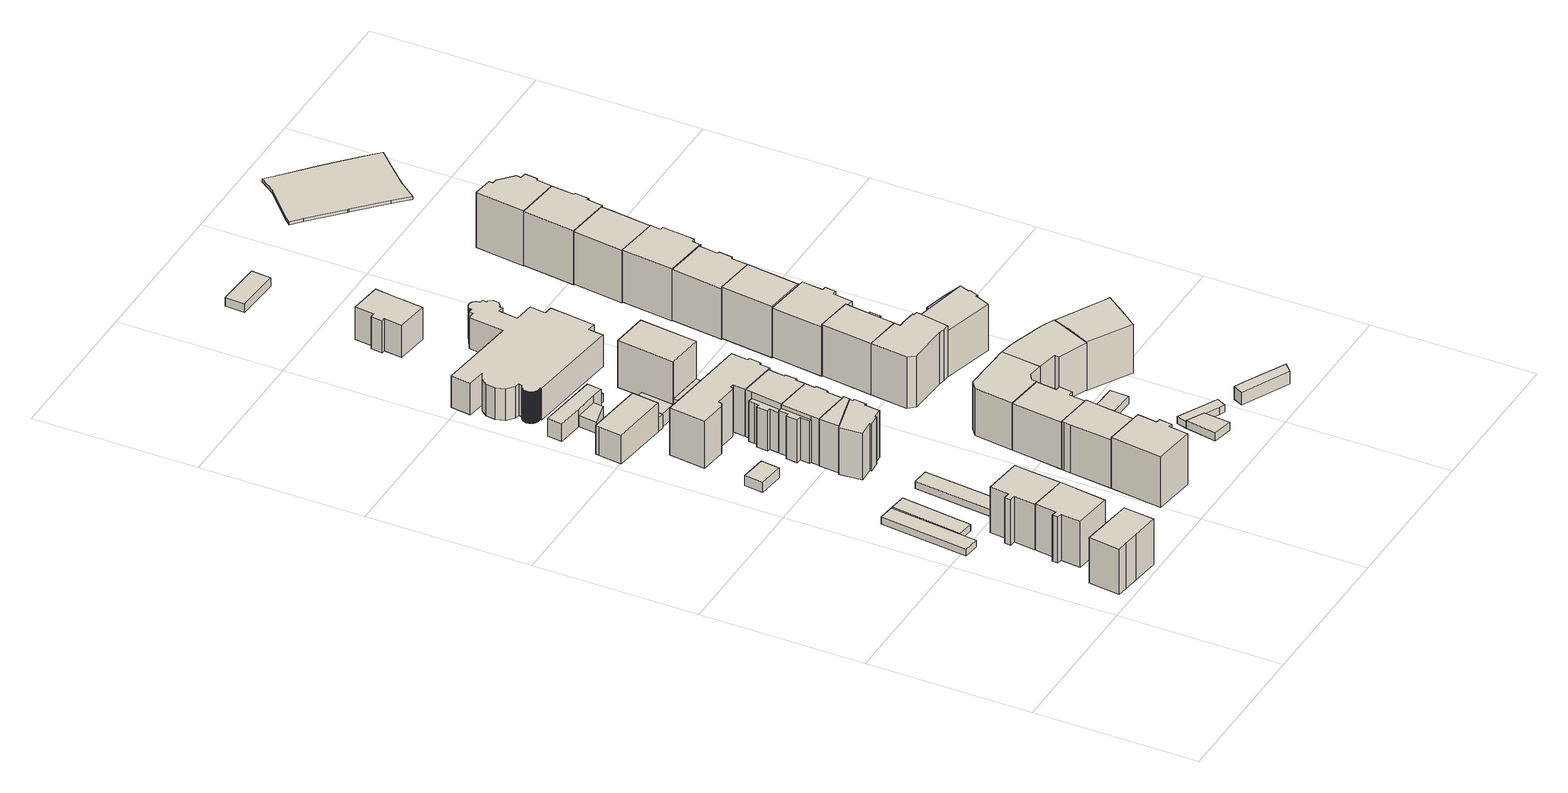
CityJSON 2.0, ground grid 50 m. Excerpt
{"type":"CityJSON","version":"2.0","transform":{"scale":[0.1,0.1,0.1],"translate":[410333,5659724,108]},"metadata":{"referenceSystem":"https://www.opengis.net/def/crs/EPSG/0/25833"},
"CityObjects":{
"building1":{"type":"Building","attributes":{"Dachtyp_tdc":"tdcHipAndGableRoof","Gemeindeschluessel":14612000,"Dachneigung":27.59,"QualitaetDacherkennung":52,"Geometrietyp2DReferenz":"3000","measuredHeight":17.14,"function":"31001_9998","roofType":"5000"},"geometry":[{"type":"Solid","lod":"1","boundaries":[[[[0,1,2,3,4,5]],[[6,7,8,9,10,11]],[[5,7,6,0]],[[4,8,7,5]],[[3,9,8,4]],[[2,10,9,3]],[[1,11,10,2]],[[0,6,11,1]]]]}]},
"building2":{"type":"Building","attributes":{"Dachtyp_tdc":"tdcPolyFlatRoof","Gemeindeschluessel":14612000,"Dachneigung":3.38,"QualitaetDacherkennung":72,"Geometrietyp2DReferenz":"3000","measuredHeight":2.38,"function":"31001_2463","roofType":"2100"},"geometry":[{"type":"Solid","lod":"1","boundaries":[[[[12,13,14,15]],[[16,17,18,19]],[[15,17,16,12]],[[14,18,17,15]],[[13,19,18,14]],[[12,16,19,13]]]]}]},
"building3":{"type":"Building","attributes":{"Dachtyp_tdc":"tdcHipAndGableRoof","Gemeindeschluessel":14612000,"Dachneigung":37.45,"QualitaetDacherkennung":52,"Geometrietyp2DReferenz":"3000","measuredHeight":18.07,"function":"31001_9998","roofType":"5000"},"geometry":[{"type":"Solid","lod":"1","boundaries":[[[[20,21,22,23,24,25,26,27,28]],[[29,30,31,32,33,34,35,36,37]],[[28,30,29,20]],[[27,31,30,28]],[[26,32,31,27]],[[25,33,32,26]],[[24,34,33,25]],[[23,35,34,24]],[[22,36,35,23]],[[21,37,36,22]],[[20,29,37,21]]]]}]},
"building4":{"type":"Building","attributes":{"Dachtyp_tdc":"tdcPolyFlatRoof","Gemeindeschluessel":14612000,"Dachneigung":2.78,"QualitaetDacherkennung":74,"Geometrietyp2DReferenz":"3000","measuredHeight":2.33,"function":"31001_2463","roofType":"2100"},"geometry":[{"type":"Solid","lod":"1","boundaries":[[[[38,39,40,41]],[[42,43,44,45]],[[41,43,42,38]],[[40,44,43,41]],[[39,45,44,40]],[[38,42,45,39]]]]}]},
"building5":{"type":"Building","attributes":{"Dachtyp_tdc":"tdcHipAndGableRoof","Gemeindeschluessel":14612000,"Dachneigung":37.74,"QualitaetDacherkennung":57,"Geometrietyp2DReferenz":"3000","measuredHeight":18.07,"function":"31001_9998","roofType":"5000"},"geometry":[{"type":"Solid","lod":"1","boundaries":[[[[46,47,48,49,50,51,52,53,54]],[[31,55,56,57,58,59,60,33,32]],[[54,55,31,46]],[[53,56,55,54]],[[52,57,56,53]],[[51,58,57,52]],[[50,59,58,51]],[[49,60,59,50]],[[48,33,60,49]],[[47,32,33,48]],[[46,31,32,47]]]]}]},
"building6":{"type":"Building","attributes":{"Dachtyp_tdc":"tdcPolyFlatRoof","Gemeindeschluessel":14612000,"Dachneigung":0,"QualitaetDacherkennung":90,"Geometrietyp2DReferenz":"3000","measuredHeight":3.28,"function":"31001_9998","roofType":"1000"},"geometry":[{"type":"Solid","lod":"1","boundaries":[[[[61,62,63,64]],[[65,66,67,68]],[[64,66,65,61]],[[63,67,66,64]],[[62,68,67,63]],[[61,65,68,62]]]]}]},
"building7":{"type":"Building","attributes":{"Dachtyp_tdc":"tdcPolyFlatRoof","Gemeindeschluessel":14612000,"Dachneigung":3.02,"QualitaetDacherkennung":96,"Geometrietyp2DReferenz":"3000","measuredHeight":2.48,"function":"31001_2463","roofType":"2100"},"geometry":[{"type":"Solid","lod":"1","boundaries":[[[[69,70,71,72]],[[73,74,75,76]],[[72,74,73,69]],[[71,75,74,72]],[[70,76,75,71]],[[69,73,76,70]]]]}]},
"building8":{"type":"Building","attributes":{"Dachtyp_tdc":"tdcPolyFlatRoof","Gemeindeschluessel":14612000,"Dachneigung":18.87,"QualitaetDacherkennung":84,"Geometrietyp2DReferenz":"3000","measuredHeight":10.74,"function":"31001_2000","roofType":"2100"},"geometry":[{"type":"Solid","lod":"1","boundaries":[[[[77,78,79,80,81,82]],[[83,84,85,86,87,88]],[[82,84,83,77]],[[81,85,84,82]],[[80,86,85,81]],[[79,87,86,80]],[[78,88,87,79]],[[77,83,88,78]]]]}]},
"building9":{"type":"Building","attributes":{"Gemeindeschluessel":14612000,"Geometrietyp2DReferenz":"3000","function":"31001_9998","roofType":"9999"},"children":["building9-1","building9-2"]},
"building9-1":{"type":"BuildingPart","attributes":{"Dachtyp_tdc":"tdcHipAndGableRoof","Dachneigung":43.11,"QualitaetDacherkennung":47,"Geometrietyp2DReferenz":"3000","measuredHeight":18.36,"roofType":"5000"},"parents":["building9"],"geometry":[{"type":"Solid","lod":"1","boundaries":[[[[89,90,91,92,93,94,95,96,97,98,99,100,101,102,103]],[[104,105,106,107,108,109,110,111,112,113,114,115,116,117,118]],[[103,105,104,89]],[[102,106,105,103]],[[101,107,106,102]],[[100,108,107,101]],[[99,109,108,100]],[[98,110,109,99]],[[97,111,110,98]],[[96,112,111,97]],[[95,113,112,96]],[[94,114,113,95]],[[93,115,114,94]],[[92,116,115,93]],[[91,117,116,92]],[[90,118,117,91]],[[89,104,118,90]]]]}]},
"building9-2":{"type":"BuildingPart","attributes":{"Dachtyp_tdc":"tdcGableRoof","Dachneigung":37.88,"QualitaetDacherkennung":70,"Geometrietyp2DReferenz":"3000","measuredHeight":18.06,"roofType":"3100"},"parents":["building9"],"geometry":[{"type":"Solid","lod":"1","boundaries":[[[[119,120,121,122,123,124,125]],[[105,126,118,127,128,129,130]],[[125,126,105,119]],[[124,118,126,125]],[[123,127,118,124]],[[122,128,127,123]],[[121,129,128,122]],[[120,130,129,121]],[[119,105,130,120]]]]}]},
"building10":{"type":"Building","attributes":{"Dachtyp_tdc":"tdcFreeFormRoof","Gemeindeschluessel":14612000,"Dachneigung":35.89,"QualitaetDacherkennung":79,"Geometrietyp2DReferenz":"3000","measuredHeight":19.41,"function":"31001_9998","roofType":"5000"},"geometry":[{"type":"Solid","lod":"1","boundaries":[[[[131,132,133,134,135,136,137,138,139]],[[140,141,142,143,144,145,146,147,148]],[[139,141,140,131]],[[138,142,141,139]],[[137,143,142,138]],[[136,144,143,137]],[[135,145,144,136]],[[134,146,145,135]],[[133,147,146,134]],[[132,148,147,133]],[[131,140,148,132]]]]}]},
"building11":{"type":"Building","attributes":{"Gemeindeschluessel":14612000,"Geometrietyp2DReferenz":"3000","function":"31001_9998","roofType":"9999"},"children":["building11-1","building11-2"]},
"building11-1":{"type":"BuildingPart","attributes":{"Dachtyp_tdc":"tdcPolyFlatRoof","Dachneigung":0,"QualitaetDacherkennung":52,"Geometrietyp2DReferenz":"3000","measuredHeight":14,"roofType":"1000"},"parents":["building11"],"geometry":[{"type":"Solid","lod":"1","boundaries":[[[[149,150,151,152,153,154,155,156]],[[157,158,159,160,161,162,163,164]],[[156,158,157,149]],[[155,159,158,156]],[[154,160,159,155]],[[153,161,160,154]],[[152,162,161,153]],[[151,163,162,152]],[[150,164,163,151]],[[149,157,164,150]]]]}]},
"building11-2":{"type":"BuildingPart","attributes":{"Dachtyp_tdc":"tdcGableRoof","Dachneigung":29.74,"QualitaetDacherkennung":58,"Geometrietyp2DReferenz":"3000","measuredHeight":17.84,"roofType":"3100"},"parents":["building11"],"geometry":[{"type":"Solid","lod":"1","boundaries":[[[[165,166,167,168,169,170,171,172,173,174,175]],[[157,176,177,178,179,180,181,182,183,184,158]],[[175,176,157,165]],[[174,177,176,175]],[[173,178,177,174]],[[172,179,178,173]],[[171,180,179,172]],[[170,181,180,171]],[[169,182,181,170]],[[168,183,182,169]],[[167,184,183,168]],[[166,158,184,167]],[[165,157,158,166]]]]}]},
"building12":{"type":"Building","attributes":{"Dachtyp_tdc":"tdcPolyFlatRoof","Gemeindeschluessel":14612000,"Dachneigung":9.28,"QualitaetDacherkennung":76,"Geometrietyp2DReferenz":"3000","measuredHeight":6.14,"function":"31001_2000","roofType":"2100"},"geometry":[{"type":"Solid","lod":"1","boundaries":[[[[185,186,187,188,189,190,191]],[[192,193,194,195,196,197,198]],[[191,193,192,185]],[[190,194,193,191]],[[189,195,194,190]],[[188,196,195,189]],[[187,197,196,188]],[[186,198,197,187]],[[185,192,198,186]]]]}]},
"building13":{"type":"Building","attributes":{"Dachtyp_tdc":"tdcPolyFlatRoof","Gemeindeschluessel":14612000,"Dachneigung":4.45,"QualitaetDacherkennung":75,"Geometrietyp2DReferenz":"3000","measuredHeight":3.77,"function":"31001_2000","roofType":"2100"},"geometry":[{"type":"Solid","lod":"1","boundaries":[[[[199,200,201,202]],[[203,204,205,206]],[[202,204,203,199]],[[201,205,204,202]],[[200,206,205,201]],[[199,203,206,200]]]]}]},
"building14":{"type":"Building","attributes":{"Dachtyp_tdc":"tdcFreeFormRoof","Gemeindeschluessel":14612000,"Dachneigung":41.72,"QualitaetDacherkennung":5,"Geometrietyp2DReferenz":"3000","measuredHeight":18.09,"function":"31001_9998","roofType":"5000"},"geometry":[{"type":"Solid","lod":"1","boundaries":[[[[207,208,209,210,211,212,213,214,215,216,217,218,219,220,221,222,223]],[[224,225,226,227,228,229,230,231,232,233,234,235,236,237,238,239,240]],[[223,225,224,207]],[[222,226,225,223]],[[221,227,226,222]],[[220,228,227,221]],[[219,229,228,220]],[[218,230,229,219]],[[217,231,230,218]],[[216,232,231,217]],[[215,233,232,216]],[[214,234,233,215]],[[213,235,234,214]],[[212,236,235,213]],[[211,237,236,212]],[[210,238,237,211]],[[209,239,238,210]],[[208,240,239,209]],[[207,224,240,208]]]]}]},
"building15":{"type":"Building","attributes":{"Dachtyp_tdc":"tdcPolyFlatRoof","Gemeindeschluessel":14612000,"Dachneigung":0,"QualitaetDacherkennung":84,"Geometrietyp2DReferenz":"3000","measuredHeight":4.31,"function":"31001_2000","roofType":"1000"},"geometry":[{"type":"Solid","lod":"1","boundaries":[[[[241,242,243,244,245]],[[246,88,87,247,248]],[[245,88,246,241]],[[244,87,88,245]],[[243,247,87,244]],[[242,248,247,243]],[[241,246,248,242]]]]}]},
"building16":{"type":"Building","attributes":{"Gemeindeschluessel":14612000,"Geometrietyp2DReferenz":"3000","function":"31001_9998","roofType":"9999"},"children":["building16-1","building16-2"]},
"building16-1":{"type":"BuildingPart","attributes":{"Dachtyp_tdc":"tdcPolyFlatRoof","Dachneigung":47.09,"QualitaetDacherkennung":49,"Geometrietyp2DReferenz":"3000","measuredHeight":14.51,"roofType":"2100"},"parents":["building16"],"geometry":[{"type":"Solid","lod":"1","boundaries":[[[[249,250,251,252,253,254,255,256,257]],[[258,259,164,260,261,262,263,264,265]],[[257,259,258,249]],[[256,164,259,257]],[[255,260,164,256]],[[254,261,260,255]],[[253,262,261,254]],[[252,263,262,253]],[[251,264,263,252]],[[250,265,264,251]],[[249,258,265,250]]]]}]},
"building16-2":{"type":"BuildingPart","attributes":{"Dachtyp_tdc":"tdcGableRoof","Dachneigung":41.25,"QualitaetDacherkennung":61,"Geometrietyp2DReferenz":"3000","measuredHeight":17.89,"roofType":"3100"},"parents":["building16"],"geometry":[{"type":"Solid","lod":"1","boundaries":[[[[266,267,209,268,208,269,270,175,174,271,272]],[[273,274,275,177,176,259,258,276,277,278,279]],[[272,274,273,266]],[[271,275,274,272]],[[174,177,275,271]],[[175,176,177,174]],[[270,259,176,175]],[[269,258,259,270]],[[208,276,258,269]],[[268,277,276,208]],[[209,278,277,268]],[[267,279,278,209]],[[266,273,279,267]]]]}]},
"building17":{"type":"Building","attributes":{"Gemeindeschluessel":14612000,"Geometrietyp2DReferenz":"3000","function":"31001_9998","roofType":"9999"},"children":["building17-1","building17-2"]},
"building17-1":{"type":"BuildingPart","attributes":{"Dachtyp_tdc":"tdcGableRoof","Dachneigung":31.4,"QualitaetDacherkennung":78,"Geometrietyp2DReferenz":"3000","measuredHeight":17.61,"roofType":"3100"},"parents":["building17"],"geometry":[{"type":"Solid","lod":"1","boundaries":[[[[280,281,282,283,284,285,286,287,288,289,290,291,292]],[[293,294,295,296,148,297,147,298,299,300,301,302,303]],[[292,294,293,280]],[[291,295,294,292]],[[290,296,295,291]],[[289,148,296,290]],[[288,297,148,289]],[[287,147,297,288]],[[286,298,147,287]],[[285,299,298,286]],[[284,300,299,285]],[[283,301,300,284]],[[282,302,301,283]],[[281,303,302,282]],[[280,293,303,281]]]]}]},
"building17-2":{"type":"BuildingPart","attributes":{"Dachtyp_tdc":"tdcFreeFormRoof","Dachneigung":73.04,"QualitaetDacherkennung":51,"Geometrietyp2DReferenz":"3000","measuredHeight":15.15,"roofType":"5000"},"parents":["building17"],"geometry":[{"type":"Solid","lod":"1","boundaries":[[[[304,305,306,307]],[[295,308,309,296]],[[307,308,295,304]],[[306,309,308,307]],[[305,296,309,306]],[[304,295,296,305]]]]}]},
"building18":{"type":"Building","attributes":{"Dachtyp_tdc":"tdcPolyFlatRoof","Gemeindeschluessel":14612000,"Dachneigung":0,"QualitaetDacherkennung":90,"Geometrietyp2DReferenz":"3000","measuredHeight":4.35,"function":"31001_2000","roofType":"1000"},"geometry":[{"type":"Solid","lod":"1","boundaries":[[[[310,311,312,313,314]],[[248,247,315,316,317]],[[314,247,248,310]],[[313,315,247,314]],[[312,316,315,313]],[[311,317,316,312]],[[310,248,317,311]]]]}]},
"building19":{"type":"Building","attributes":{"Dachtyp_tdc":"tdcPolyFlatRoof","Gemeindeschluessel":14612000,"Dachneigung":4.41,"QualitaetDacherkennung":94,"Geometrietyp2DReferenz":"3000","measuredHeight":2.98,"function":"31001_2000","roofType":"2100"},"geometry":[{"type":"Solid","lod":"1","boundaries":[[[[318,319,320,321]],[[197,196,322,323]],[[321,196,197,318]],[[320,322,196,321]],[[319,323,322,320]],[[318,197,323,319]]]]}]},
"building20":{"type":"Building","attributes":{"Dachtyp_tdc":"tdcFreeFormRoof","Gemeindeschluessel":14612000,"Dachneigung":30.71,"QualitaetDacherkennung":75,"Geometrietyp2DReferenz":"3000","measuredHeight":17.46,"function":"31001_9998","roofType":"5000"},"geometry":[{"type":"Solid","lod":"1","boundaries":[[[[324,325,326,327,328,329,330,331]],[[332,333,334,335,336,337,338,339]],[[331,333,332,324]],[[330,334,333,331]],[[329,335,334,330]],[[328,336,335,329]],[[327,337,336,328]],[[326,338,337,327]],[[325,339,338,326]],[[324,332,339,325]]]]}]},
"building21":{"type":"Building","attributes":{"Dachtyp_tdc":"tdcPolyFlatRoof","Gemeindeschluessel":14612000,"Dachneigung":0,"QualitaetDacherkennung":50,"Geometrietyp2DReferenz":"3000","measuredHeight":2.62,"function":"31001_9998","roofType":"1000"},"geometry":[{"type":"Solid","lod":"1","boundaries":[[[[340,341,342,343]],[[344,345,346,347]],[[343,345,344,340]],[[342,346,345,343]],[[341,347,346,342]],[[340,344,347,341]]]]}]},
"building22":{"type":"Building","attributes":{"name":"St. Josef","Dachtyp_tdc":"tdcFreeFormRoof","Gemeindeschluessel":14612000,"Dachneigung":24.56,"QualitaetDacherkennung":5,"Geometrietyp2DReferenz":"3000","measuredHeight":16.47,"function":"31001_3041","roofType":"5000"},"geometry":[{"type":"Solid","lod":"1","boundaries":[[[[348,349,350,351,352,353,354,355,356,357,358,359,360,361,362,363,364,365,366,367,368,369,370,371,372,373,374,375,376,377,378,379,380,381,382,383,384,385,386,387,388,389,390,391,392,393,394,395,396,397,398,399,400,401,402,403,404,405,406,407,408,409,410,411,412,413,414,415,416,417,418,419,420,421,422,423,424,425,426,427,428,429,430,431,432,433,434,435,436,437,438,439,440,441,442,443,444,445,446,447,448,449,450,451,452,453,454,455,456,457,458,459,460,461,462,463,464,465,466,467]],[[468,469,470,471,472,473,474,475,476,477,478,479,480,481,482,483,484,485,486,487,488,489,490,491,492,493,494,495,496,497,498,499,500,501,502,503,504,505,506,507,508,509,510,511,512,513,514,515,516,517,518,519,520,521,522,523,524,525,526,527,528,529,530,531,532,533,534,535,536,537,538,539,540,541,542,543,544,545,546,547,548,549,550,551,552,553,554,555,556,557,558,559,560,561,562,563,564,565,566,567,568,569,570,571,572,573,574,575,576,577,578,579,580,581,582,583,584,585,586,587]],[[467,469,468,348]],[[466,470,469,467]],[[465,471,470,466]],[[464,472,471,465]],[[463,473,472,464]],[[462,474,473,463]],[[461,475,474,462]],[[460,476,475,461]],[[459,477,476,460]],[[458,478,477,459]],[[457,479,478,458]],[[456,480,479,457]],[[455,481,480,456]],[[454,482,481,455]],[[453,483,482,454]],[[452,484,483,453]],[[451,485,484,452]],[[450,486,485,451]],[[449,487,486,450]],[[448,488,487,449]],[[447,489,488,448]],[[446,490,489,447]],[[445,491,490,446]],[[444,492,491,445]],[[443,493,492,444]],[[442,494,493,443]],[[441,495,494,442]],[[440,496,495,441]],[[439,497,496,440]],[[438,498,497,439]],[[437,499,498,438]],[[436,500,499,437]],[[435,501,500,436]],[[434,502,501,435]],[[433,503,502,434]],[[432,504,503,433]],[[431,505,504,432]],[[430,506,505,431]],[[429,507,506,430]],[[428,508,507,429]],[[427,509,508,428]],[[426,510,509,427]],[[425,511,510,426]],[[424,512,511,425]],[[423,513,512,424]],[[422,514,513,423]],[[421,515,514,422]],[[420,516,515,421]],[[419,517,516,420]],[[418,518,517,419]],[[417,519,518,418]],[[416,520,519,417]],[[415,521,520,416]],[[414,522,521,415]],[[413,523,522,414]],[[412,524,523,413]],[[411,525,524,412]],[[410,526,525,411]],[[409,527,526,410]],[[408,528,527,409]],[[407,529,528,408]],[[406,530,529,407]],[[405,531,530,406]],[[404,532,531,405]],[[403,533,532,404]],[[402,534,533,403]],[[401,535,534,402]],[[400,536,535,401]],[[399,537,536,400]],[[398,538,537,399]],[[397,539,538,398]],[[396,540,539,397]],[[395,541,540,396]],[[394,542,541,395]],[[393,543,542,394]],[[392,544,543,393]],[[391,545,544,392]],[[390,546,545,391]],[[389,547,546,390]],[[388,548,547,389]],[[387,549,548,388]],[[386,550,549,387]],[[385,551,550,386]],[[384,552,551,385]],[[383,553,552,384]],[[382,554,553,383]],[[381,555,554,382]],[[380,556,555,381]],[[379,557,556,380]],[[378,558,557,379]],[[377,559,558,378]],[[376,560,559,377]],[[375,561,560,376]],[[374,562,561,375]],[[373,563,562,374]],[[372,564,563,373]],[[371,565,564,372]],[[370,566,565,371]],[[369,567,566,370]],[[368,568,567,369]],[[367,569,568,368]],[[366,570,569,367]],[[365,571,570,366]],[[364,572,571,365]],[[363,573,572,364]],[[362,574,573,363]],[[361,575,574,362]],[[360,576,575,361]],[[359,577,576,360]],[[358,578,577,359]],[[357,579,578,358]],[[356,580,579,357]],[[355,581,580,356]],[[354,582,581,355]],[[353,583,582,354]],[[352,584,583,353]],[[351,585,584,352]],[[350,586,585,351]],[[349,587,586,350]],[[348,468,587,349]]]]}]},
"building23":{"type":"Building","attributes":{"Dachtyp_tdc":"tdcFreeFormRoof","Gemeindeschluessel":14612000,"Dachneigung":18.36,"QualitaetDacherkennung":38,"Geometrietyp2DReferenz":"3000","measuredHeight":17.36,"function":"31001_9998","roofType":"5000"},"geometry":[{"type":"Solid","lod":"1","boundaries":[[[[588,589,590,591,592,593,594,595]],[[333,596,597,598,599,600,601,334]],[[595,596,333,588]],[[594,597,596,595]],[[593,598,597,594]],[[592,599,598,593]],[[591,600,599,592]],[[590,601,600,591]],[[589,334,601,590]],[[588,333,334,589]]]]}]},
"building24":{"type":"Building","attributes":{"Dachtyp_tdc":"tdcFreeFormRoof","Gemeindeschluessel":14612000,"Dachneigung":34.73,"QualitaetDacherkennung":78,"Geometrietyp2DReferenz":"3000","measuredHeight":17.29,"function":"31001_9998","roofType":"5000"},"geometry":[{"type":"Solid","lod":"1","boundaries":[[[[602,603,604,605,606]],[[607,608,609,610,611]],[[606,608,607,602]],[[605,609,608,606]],[[604,610,609,605]],[[603,611,610,604]],[[602,607,611,603]]]]}]},
"building25":{"type":"Building","attributes":{"Dachtyp_tdc":"tdcGableRoof","Gemeindeschluessel":14612000,"Dachneigung":10.59,"QualitaetDacherkennung":62,"Geometrietyp2DReferenz":"3000","measuredHeight":3.31,"function":"31001_9998","roofType":"3100"},"geometry":[{"type":"Solid","lod":"1","boundaries":[[[[612,613,614,615]],[[616,617,618,619]],[[615,617,616,612]],[[614,618,617,615]],[[613,619,618,614]],[[612,616,619,613]]]]}]},
"building26":{"type":"Building","attributes":{"Dachtyp_tdc":"tdcFreeFormRoof","Gemeindeschluessel":14612000,"Dachneigung":45.89,"QualitaetDacherkennung":66,"Geometrietyp2DReferenz":"3000","measuredHeight":13.12,"function":"31001_9998","roofType":"5000"},"geometry":[{"type":"Solid","lod":"1","boundaries":[[[[620,621,622,623,624,625,626,627,628,629,630,631]],[[632,633,634,635,636,637,638,639,640,641,642,643]],[[631,633,632,620]],[[630,634,633,631]],[[629,635,634,630]],[[628,636,635,629]],[[627,637,636,628]],[[626,638,637,627]],[[625,639,638,626]],[[624,640,639,625]],[[623,641,640,624]],[[622,642,641,623]],[[621,643,642,622]],[[620,632,643,621]]]]}]},
"building27":{"type":"Building","attributes":{"Dachtyp_tdc":"tdcPolyFlatRoof","Gemeindeschluessel":14612000,"Dachneigung":3.92,"QualitaetDacherkennung":75,"Geometrietyp2DReferenz":"3000","measuredHeight":2.58,"function":"31001_9998","roofType":"2100"},"geometry":[{"type":"Solid","lod":"1","boundaries":[[[[644,645,646,647]],[[648,649,650,651]],[[647,649,648,644]],[[646,650,649,647]],[[645,651,650,646]],[[644,648,651,645]]]]}]},
"building28":{"type":"Building","attributes":{"Dachtyp_tdc":"tdcPolyFlatRoof","Gemeindeschluessel":14612000,"Dachneigung":0,"QualitaetDacherkennung":79,"Geometrietyp2DReferenz":"3000","measuredHeight":2.26,"function":"31001_9998","roofType":"1000"},"geometry":[{"type":"Solid","lod":"1","boundaries":[[[[652,653,654,655,656,657]],[[618,658,659,660,661,619]],[[657,658,618,652]],[[656,659,658,657]],[[655,660,659,656]],[[654,661,660,655]],[[653,619,661,654]],[[652,618,619,653]]]]}]},
"building29":{"type":"Building","attributes":{"Dachtyp_tdc":"tdcFreeFormRoof","Gemeindeschluessel":14612000,"Dachneigung":26.76,"QualitaetDacherkennung":23,"Geometrietyp2DReferenz":"3000","measuredHeight":18.74,"function":"31001_9998","roofType":"5000"},"geometry":[{"type":"Solid","lod":"1","boundaries":[[[[662,663,664,665,666,667,668,669,670,671,672,673,674]],[[675,676,677,678,679,680,681,682,683,684,685,686,687]],[[674,676,675,662]],[[673,677,676,674]],[[672,678,677,673]],[[671,679,678,672]],[[670,680,679,671]],[[669,681,680,670]],[[668,682,681,669]],[[667,683,682,668]],[[666,684,683,667]],[[665,685,684,666]],[[664,686,685,665]],[[663,687,686,664]],[[662,675,687,663]]]]}]},
"building30":{"type":"Building","attributes":{"Gemeindeschluessel":14612000,"Geometrietyp2DReferenz":"3000","function":"31001_9998","roofType":"9999"},"children":["building30-1","building30-2","building30-3"]},
"building30-1":{"type":"BuildingPart","attributes":{"Dachtyp_tdc":"tdcFreeFormRoof","Dachneigung":82.27,"QualitaetDacherkennung":50,"Geometrietyp2DReferenz":"3000","measuredHeight":17.41,"roofType":"5000"},"parents":["building30"],"geometry":[{"type":"Solid","lod":"1","boundaries":[[[[688,689,690,691,692]],[[693,694,695,696,697]],[[692,694,693,688]],[[691,695,694,692]],[[690,696,695,691]],[[689,697,696,690]],[[688,693,697,689]]]]}]},
"building30-2":{"type":"BuildingPart","attributes":{"Dachtyp_tdc":"tdcGableRoof","Dachneigung":18.82,"QualitaetDacherkennung":29,"Geometrietyp2DReferenz":"3000","measuredHeight":16.39,"roofType":"3100"},"parents":["building30"],"geometry":[{"type":"Solid","lod":"1","boundaries":[[[[698,699,700,701,702,703,704,705]],[[706,707,708,709,710,711,697,712]],[[705,707,706,698]],[[704,708,707,705]],[[703,709,708,704]],[[702,710,709,703]],[[701,711,710,702]],[[700,697,711,701]],[[699,712,697,700]],[[698,706,712,699]]]]}]},
"building30-3":{"type":"BuildingPart","attributes":{"Dachtyp_tdc":"tdcGableRoof","Dachneigung":32.37,"QualitaetDacherkennung":78,"Geometrietyp2DReferenz":"3000","measuredHeight":18.89,"roofType":"3100"},"parents":["building30"],"geometry":[{"type":"Solid","lod":"1","boundaries":[[[[713,674,673,714,715]],[[716,696,695,677,676]],[[715,696,716,713]],[[714,695,696,715]],[[673,677,695,714]],[[674,676,677,673]],[[713,716,676,674]]]]}]},
"building31":{"type":"Building","attributes":{"Dachtyp_tdc":"tdcFreeFormRoof","Gemeindeschluessel":14612000,"Dachneigung":32.84,"QualitaetDacherkennung":48,"Geometrietyp2DReferenz":"3000","measuredHeight":17.81,"function":"31001_9998","roofType":"5000"},"geometry":[{"type":"Solid","lod":"1","boundaries":[[[[717,718,719,593,592,720,721,722,723,724,725,726,727,728,729]],[[730,731,732,733,734,735,736,737,738,739,740,599,598,741,742]],[[729,731,730,717]],[[728,732,731,729]],[[727,733,732,728]],[[726,734,733,727]],[[725,735,734,726]],[[724,736,735,725]],[[723,737,736,724]],[[722,738,737,723]],[[721,739,738,722]],[[720,740,739,721]],[[592,599,740,720]],[[593,598,599,592]],[[719,741,598,593]],[[718,742,741,719]],[[717,730,742,718]]]]}]},
"building32":{"type":"Building","attributes":{"Dachtyp_tdc":"tdcPolyFlatRoof","Gemeindeschluessel":14612000,"Dachneigung":0,"QualitaetDacherkennung":84,"Geometrietyp2DReferenz":"3000","measuredHeight":2.94,"function":"31001_9998","roofType":"1000"},"geometry":[{"type":"Solid","lod":"1","boundaries":[[[[743,744,745,746]],[[747,748,749,750]],[[746,748,747,743]],[[745,749,748,746]],[[744,750,749,745]],[[743,747,750,744]]]]}]},
"building33":{"type":"Building","attributes":{"Dachtyp_tdc":"tdcFreeFormRoof","Gemeindeschluessel":14612000,"Dachneigung":29.82,"QualitaetDacherkennung":87,"Geometrietyp2DReferenz":"3000","measuredHeight":18.7,"function":"31001_9998","roofType":"5000"},"geometry":[{"type":"Solid","lod":"1","boundaries":[[[[751,752,753,754,755,756,757,758,759]],[[760,761,762,763,764,765,766,767,768]],[[759,761,760,751]],[[758,762,761,759]],[[757,763,762,758]],[[756,764,763,757]],[[755,765,764,756]],[[754,766,765,755]],[[753,767,766,754]],[[752,768,767,753]],[[751,760,768,752]]]]}]},
"building34":{"type":"Building","attributes":{"Dachtyp_tdc":"tdcFreeFormRoof","Gemeindeschluessel":14612000,"Dachneigung":15.95,"QualitaetDacherkennung":4,"Geometrietyp2DReferenz":"3000","measuredHeight":6.39,"function":"31001_9998","roofType":"5000"},"geometry":[{"type":"Solid","lod":"1","boundaries":[[[[769,770,771,772,773,774]],[[775,776,777,778,779,780]],[[774,776,775,769]],[[773,777,776,774]],[[772,778,777,773]],[[771,779,778,772]],[[770,780,779,771]],[[769,775,780,770]]]]}]},
"building35":{"type":"Building","attributes":{"Dachtyp_tdc":"tdcGableRoof","Gemeindeschluessel":14612000,"Dachneigung":31.5,"QualitaetDacherkennung":76,"Geometrietyp2DReferenz":"3000","measuredHeight":19.03,"function":"31001_9998","roofType":"3100"},"geometry":[{"type":"Solid","lod":"1","boundaries":[[[[781,782,783,784]],[[785,786,787,788]],[[784,786,785,781]],[[783,787,786,784]],[[782,788,787,783]],[[781,785,788,782]]]]}]},
"building36":{"type":"Building","attributes":{"Gemeindeschluessel":14612000,"Geometrietyp2DReferenz":"3000","function":"31001_9998","roofType":"9999"},"children":["building36-1","building36-2"]},
"building36-1":{"type":"BuildingPart","attributes":{"Dachtyp_tdc":"tdcHipAndGableRoof","Dachneigung":30.55,"QualitaetDacherkennung":45,"Geometrietyp2DReferenz":"3000","measuredHeight":17.28,"roofType":"5000"},"parents":["building36"],"geometry":[{"type":"Solid","lod":"1","boundaries":[[[[789,790,791,792,793,794,795,796,797,798]],[[683,799,800,801,802,803,804,805,684,806]],[[798,799,683,789]],[[797,800,799,798]],[[796,801,800,797]],[[795,802,801,796]],[[794,803,802,795]],[[793,804,803,794]],[[792,805,804,793]],[[791,684,805,792]],[[790,806,684,791]],[[789,683,806,790]]]]}]},
"building36-2":{"type":"BuildingPart","attributes":{"Dachtyp_tdc":"tdcPolyFlatRoof","Dachneigung":0,"QualitaetDacherkennung":20,"Geometrietyp2DReferenz":"3000","measuredHeight":14.46,"roofType":"1000"},"parents":["building36"],"geometry":[{"type":"Solid","lod":"1","boundaries":[[[[807,808,809,810,811,812]],[[813,814,815,816,800,799]],[[812,814,813,807]],[[811,815,814,812]],[[810,816,815,811]],[[809,800,816,810]],[[808,799,800,809]],[[807,813,799,808]]]]}]},
"building37":{"type":"Building","attributes":{"Gemeindeschluessel":14612000,"Geometrietyp2DReferenz":"3000","function":"31001_9998","roofType":"9999"},"children":["building37-1","building37-2"]},
"building37-1":{"type":"BuildingPart","attributes":{"Dachtyp_tdc":"tdcGableRoof","Dachneigung":29.16,"QualitaetDacherkennung":65,"Geometrietyp2DReferenz":"3000","measuredHeight":18.1,"roofType":"3100"},"parents":["building37"],"geometry":[{"type":"Solid","lod":"1","boundaries":[[[[817,818,819,820,821,822,823,824]],[[825,826,827,828,829,830,831,832]],[[824,826,825,817]],[[823,827,826,824]],[[822,828,827,823]],[[821,829,828,822]],[[820,830,829,821]],[[819,831,830,820]],[[818,832,831,819]],[[817,825,832,818]]]]}]},
"building37-2":{"type":"BuildingPart","attributes":{"Dachtyp_tdc":"tdcPolyFlatRoof","Dachneigung":0,"QualitaetDacherkennung":5,"Geometrietyp2DReferenz":"3000","measuredHeight":14.11,"roofType":"1000"},"parents":["building37"],"geometry":[{"type":"Solid","lod":"1","boundaries":[[[[833,834,835,836,837,838,839]],[[840,841,842,843,844,828,827]],[[839,841,840,833]],[[838,842,841,839]],[[837,843,842,838]],[[836,844,843,837]],[[835,828,844,836]],[[834,827,828,835]],[[833,840,827,834]]]]}]},
"building38":{"type":"Building","attributes":{"Dachtyp_tdc":"tdcGableRoof","Gemeindeschluessel":14612000,"Dachneigung":30.41,"QualitaetDacherkennung":87,"Geometrietyp2DReferenz":"3000","measuredHeight":18.67,"function":"31001_9998","roofType":"3100"},"geometry":[{"type":"Solid","lod":"1","boundaries":[[[[845,846,847,848,849,850,851,852,853,854,855]],[[856,857,858,859,860,861,862,863,864,865,866]],[[855,857,856,845]],[[854,858,857,855]],[[853,859,858,854]],[[852,860,859,853]],[[851,861,860,852]],[[850,862,861,851]],[[849,863,862,850]],[[848,864,863,849]],[[847,865,864,848]],[[846,866,865,847]],[[845,856,866,846]]]]}]},
"building39":{"type":"Building","attributes":{"Dachtyp_tdc":"tdcFreeFormRoof","Gemeindeschluessel":14612000,"Dachneigung":26,"QualitaetDacherkennung":76,"Geometrietyp2DReferenz":"3000","measuredHeight":19.11,"function":"31001_9998","roofType":"5000"},"geometry":[{"type":"Solid","lod":"1","boundaries":[[[[867,868,869,870,871,872,873,874,875,876,877]],[[878,879,880,881,882,883,884,885,886,887,888]],[[877,879,878,867]],[[876,880,879,877]],[[875,881,880,876]],[[874,882,881,875]],[[873,883,882,874]],[[872,884,883,873]],[[871,885,884,872]],[[870,886,885,871]],[[869,887,886,870]],[[868,888,887,869]],[[867,878,888,868]]]]}]},
"building40":{"type":"Building","attributes":{"Gemeindeschluessel":14612000,"Geometrietyp2DReferenz":"3000","function":"31001_9998","roofType":"9999"},"children":["building40-1","building40-2"]},
"building40-1":{"type":"BuildingPart","attributes":{"Dachtyp_tdc":"tdcGableRoof","Dachneigung":27.25,"QualitaetDacherkennung":77,"Geometrietyp2DReferenz":"3000","measuredHeight":19.14,"roofType":"3100"},"parents":["building40"],"geometry":[{"type":"Solid","lod":"1","boundaries":[[[[889,890,891,892,893,894]],[[895,896,897,898,899,900]],[[894,896,895,889]],[[893,897,896,894]],[[892,898,897,893]],[[891,899,898,892]],[[890,900,899,891]],[[889,895,900,890]]]]}]},
"building40-2":{"type":"BuildingPart","attributes":{"Dachtyp_tdc":"tdcPolyFlatRoof","Dachneigung":27.79,"QualitaetDacherkennung":92,"Geometrietyp2DReferenz":"3000","measuredHeight":15.95,"roofType":"2100"},"parents":["building40"],"geometry":[{"type":"Solid","lod":"1","boundaries":[[[[901,902,903,904]],[[897,905,906,898]],[[904,905,897,901]],[[903,906,905,904]],[[902,898,906,903]],[[901,897,898,902]]]]}]},
"building41":{"type":"Building","attributes":{"Dachtyp_tdc":"tdcGableRoof","Gemeindeschluessel":14612000,"Dachneigung":29.45,"QualitaetDacherkennung":83,"Geometrietyp2DReferenz":"3000","measuredHeight":19.89,"function":"31001_9998","roofType":"3100"},"geometry":[{"type":"Solid","lod":"1","boundaries":[[[[907,908,909,910,911,912,913,914,915,916,917]],[[918,919,920,921,922,923,924,925,926,927,928]],[[917,919,918,907]],[[916,920,919,917]],[[915,921,920,916]],[[914,922,921,915]],[[913,923,922,914]],[[912,924,923,913]],[[911,925,924,912]],[[910,926,925,911]],[[909,927,926,910]],[[908,928,927,909]],[[907,918,928,908]]]]}]},
"building42":{"type":"Building","attributes":{"Dachtyp_tdc":"tdcFreeFormRoof","Gemeindeschluessel":14612000,"Dachneigung":28.34,"QualitaetDacherkennung":69,"Geometrietyp2DReferenz":"3000","measuredHeight":20.13,"function":"31001_9998","roofType":"5000"},"geometry":[{"type":"Solid","lod":"1","boundaries":[[[[929,930,931,932,933,934,935,936,937,938,939]],[[940,941,942,943,944,945,946,947,948,949,950]],[[939,941,940,929]],[[938,942,941,939]],[[937,943,942,938]],[[936,944,943,937]],[[935,945,944,936]],[[934,946,945,935]],[[933,947,946,934]],[[932,948,947,933]],[[931,949,948,932]],[[930,950,949,931]],[[929,940,950,930]]]]}]},
"building43":{"type":"Building","attributes":{"Stand_DGM":"2016","Stand_Basis-DLM":"2021","Gemeindeschluessel":"14612000","ObjektHoehe":1,"Stand_Laserscan":"2016","BodenHoehe":112.34,"Stand_3D-Stadtmodell":"2023","Geometrietyp2DReferenz":3000,"AbsoluteHoehe":113.34,"measuredHeight":1,"function":"53001_1800","roofType":"9999"},"geometry":[{"type":"Solid","lod":"1","boundaries":[[[[951,952,953,954,955,956,957,958,959,960,961,962,963,964,965,966]],[[967,968,969,970,971,972,973,974,975,976,977,978,979,980,981,982]],[[966,968,967,951]],[[965,969,968,966]],[[964,970,969,965]],[[963,971,970,964]],[[962,972,971,963]],[[961,973,972,962]],[[960,974,973,961]],[[959,975,974,960]],[[958,976,975,959]],[[957,977,976,958]],[[956,978,977,957]],[[955,979,978,956]],[[954,980,979,955]],[[953,981,980,954]],[[952,982,981,953]],[[951,967,982,952]]]]}]}
},
"vertices":[
[97,22,176],[148,16,176],[232,6,176],[243,100,176],[78,121,176],[66,26,176],[97,22,27],[66,26,27],[78,121,27],[243,100,27],[232,6,27],[148,16,27],
[67,740,51],[37,470,51],[87,465,51],[117,734,51],[67,740,29],[117,734,29],[87,465,29],[37,470,29],
[126,256,176],[124,239,176],[140,237,176],[133,176,176],[251,161,176],[271,305,176],[211,312,176],[150,320,176],[142,254,176],[126,256,25],[142,254,25],[150,320,25],[211,312,25],[271,305,25],[251,161,25],[133,176,25],[140,237,25],[124,239,25],
[122,734,51],[96,517,51],[145,511,51],[172,728,51],[122,734,29],[172,728,29],[145,511,29],[96,517,29],
[150,320,175],[211,312,175],[271,305,175],[286,450,175],[168,463,175],[161,405,175],[142,407,175],[140,388,175],[158,386,175],[158,386,25],[140,388,25],[142,407,25],[161,405,25],[168,463,25],[286,450,25],
[132,1078,62],[139,1135,62],[59,1145,62],[53,1087,62],[132,1078,29],[53,1087,29],[59,1145,29],[139,1135,29],
[255,733,51],[231,496,51],[282,490,51],[306,728,51],[255,733,28],[306,728,28],[282,490,28],[231,496,28],
[2,1486,121],[179,1464,121],[189,1546,121],[74,1560,121],[12,1567,121],[10,1556,121],[2,1486,27],[10,1556,27],[12,1567,27],[74,1560,27],[189,1546,27],[179,1464,27],
[290,962,182],[226,946,182],[221,945,182],[226,875,182],[274,878,182],[274,873,182],[309,876,182],[308,881,182],[339,882,182],[339,883,182],[344,929,182],[350,928,182],[355,966,182],[348,967,182],[350,977,182],[290,962,28],[350,977,28],[348,967,28],[355,966,28],[350,928,28],[344,929,28],[339,883,28],[339,882,28],[308,881,28],[309,876,28],[274,873,28],[274,878,28],[226,875,28],[221,945,28],[226,946,28],
[350,977,183],[353,996,183],[346,996,183],[292,1002,183],[232,1008,183],[226,946,183],[288,962,183],[288,962,28],[232,1008,28],[292,1002,28],[346,996,28],[353,996,28],
[621,250,193],[609,252,193],[494,266,193],[474,108,193],[602,91,193],[610,151,193],[622,149,193],[627,188,193],[613,190,193],[621,250,27],[613,190,27],[627,188,27],[622,149,27],[610,151,27],[602,91,27],[474,108,27],[494,266,27],[609,252,27],
[246,1130,169],[235,1131,169],[232,1101,169],[221,1102,169],[217,1067,169],[232,1065,169],[229,1035,169],[235,1034,169],[246,1130,29],[235,1034,29],[229,1035,29],[232,1065,29],[217,1067,29],[221,1102,29],[232,1101,29],[235,1131,29],
[246,1130,182],[235,1034,182],[232,1008,182],[294,1001,182],[346,996,182],[352,1048,182],[357,1047,182],[362,1084,182],[356,1085,182],[360,1116,182],[308,1122,182],[308,1122,29],[360,1116,29],[356,1085,29],[362,1084,29],[357,1047,29],[352,1048,29],[346,996,29],[294,1001,29],[232,1008,29],
[177,1658,83],[214,1653,83],[215,1662,83],[219,1697,83],[30,1721,83],[25,1676,83],[105,1666,83],[177,1658,25],[105,1666,25],[25,1676,25],[30,1721,25],[219,1697,25],[215,1662,25],[214,1653,25],
[177,1658,62],[105,1666,62],[98,1608,62],[173,1626,62],[177,1658,26],[173,1626,26],[98,1608,26],[105,1666,26],
[268,1285,182],[263,1246,182],[373,1233,182],[382,1233,182],[385,1265,182],[392,1265,182],[397,1302,182],[389,1303,182],[395,1354,182],[96,1388,182],[83,1277,182],[166,1267,182],[178,1273,182],[180,1284,182],[248,1276,182],[255,1280,182],[256,1286,182],[268,1285,28],[256,1286,28],[255,1280,28],[248,1276,28],[180,1284,28],[178,1273,28],[166,1267,28],[83,1277,28],[96,1388,28],[395,1354,28],[389,1303,28],[397,1302,28],[392,1265,28],[385,1265,28],[382,1233,28],[373,1233,28],[263,1246,28],
[201,1462,71],[201,1464,71],[210,1543,71],[189,1546,71],[179,1464,71],[201,1462,27],[210,1543,27],[201,1464,27],
[261,1225,161],[247,1227,161],[244,1208,161],[243,1195,161],[233,1196,161],[229,1162,161],[239,1161,161],[235,1131,161],[249,1129,161],[261,1225,29],[249,1129,29],[239,1161,29],[229,1162,29],[233,1196,29],[243,1195,29],[244,1208,29],[247,1227,29],
[372,1181,182],[367,1181,182],[322,1239,182],[261,1225,182],[249,1129,182],[364,1146,182],[369,1145,182],[372,1181,29],[369,1145,29],[364,1146,29],[263,1246,29],[322,1239,29],[373,1233,29],[367,1181,29],
[625,382,185],[628,402,185],[628,409,185],[570,416,185],[511,423,185],[510,415,185],[508,395,185],[494,266,185],[551,259,185],[609,252,185],[615,300,185],[621,353,185],[622,353,185],[625,382,27],[622,353,27],[621,353,27],[615,300,27],[551,259,27],[508,395,27],[510,415,27],[511,423,27],[570,416,27],[628,409,27],[628,402,27],
[621,353,164],[615,300,164],[633,298,164],[640,351,164],[640,351,27],[633,298,27],
[201,1464,70],[255,1458,70],[267,1559,70],[213,1565,70],[210,1543,70],[213,1565,27],[267,1559,27],[255,1458,27],
[215,1662,54],[237,1659,54],[241,1694,54],[219,1697,54],[241,1694,25],[237,1659,25],
[511,423,181],[628,409,181],[635,463,181],[651,462,181],[656,503,181],[640,505,181],[648,567,181],[530,581,181],[511,423,28],[530,581,28],[648,567,28],[640,505,28],[656,503,28],[651,462,28],[635,463,28],[628,409,28],
[297,1453,53],[407,1440,53],[410,1468,53],[300,1480,53],[297,1453,26],[300,1480,26],[410,1468,26],[407,1440,26],
[379,2106,120],[379,2107,120],[378,2108,120],[378,2110,120],[377,2111,120],[377,2112,120],[376,2114,120],[375,2115,120],[374,2116,120],[373,2117,120],[372,2118,120],[371,2119,120],[370,2119,120],[369,2120,120],[367,2121,120],[366,2121,120],[365,2122,120],[363,2122,120],[362,2122,120],[360,2123,120],[359,2123,120],[357,2123,120],[356,2122,120],[354,2122,120],[353,2122,120],[352,2121,120],[350,2121,120],[349,2120,120],[348,2119,120],[347,2119,120],[346,2118,120],[345,2117,120],[344,2116,120],[343,2115,120],[342,2113,120],[341,2112,120],[341,2111,120],[340,2110,120],[340,2108,120],[339,2107,120],[339,2105,120],[326,2107,120],[325,2093,120],[305,2095,120],[292,1986,120],[42,2016,120],[34,1954,120],[89,1947,120],[64,1934,120],[49,1914,120],[45,1885,120],[54,1859,120],[76,1839,120],[90,1838,120],[88,1827,120],[86,1826,120],[84,1825,120],[83,1825,120],[81,1824,120],[80,1823,120],[79,1822,120],[77,1821,120],[76,1819,120],[75,1818,120],[74,1817,120],[73,1815,120],[72,1814,120],[71,1812,120],[71,1810,120],[70,1809,120],[70,1807,120],[70,1805,120],[69,1804,120],[69,1802,120],[70,1800,120],[70,1798,120],[70,1796,120],[71,1794,120],[71,1792,120],[72,1791,120],[73,1789,120],[74,1788,120],[75,1786,120],[76,1785,120],[78,1784,120],[79,1783,120],[80,1782,120],[82,1781,120],[83,1780,120],[85,1779,120],[86,1779,120],[88,1778,120],[90,1778,120],[92,1778,120],[93,1777,120],[95,1777,120],[97,1777,120],[99,1778,120],[101,1778,120],[100,1773,120],[393,1738,120],[399,1784,120],[425,1781,120],[441,1919,120],[415,1922,120],[421,1971,120],[359,1978,120],[366,2036,120],[383,2034,120],[384,2045,120],[389,2044,120],[401,2056,120],[403,2072,120],[395,2085,120],[389,2085,120],[391,2098,120],[379,2100,120],[379,2101,120],[379,2103,120],[379,2104,120],[379,2106,17],[379,2104,17],[379,2103,17],[379,2101,17],[379,2100,17],[391,2098,17],[389,2085,17],[395,2085,17],[403,2072,17],[401,2056,17],[389,2044,17],[384,2045,17],[383,2034,17],[366,2036,17],[359,1978,17],[421,1971,17],[415,1922,17],[441,1919,17],[425,1781,17],[399,1784,17],[393,1738,17],[100,1773,17],[101,1778,17],[99,1778,17],[97,1777,17],[95,1777,17],[93,1777,17],[92,1778,17],[90,1778,17],[88,1778,17],[86,1779,17],[85,1779,17],[83,1780,17],[82,1781,17],[80,1782,17],[79,1783,17],[78,1784,17],[76,1785,17],[75,1786,17],[74,1788,17],[73,1789,17],[72,1791,17],[71,1792,17],[71,1794,17],[70,1796,17],[70,1798,17],[70,1800,17],[69,1802,17],[69,1804,17],[70,1805,17],[70,1807,17],[70,1809,17],[71,1810,17],[71,1812,17],[72,1814,17],[73,1815,17],[74,1817,17],[75,1818,17],[76,1819,17],[77,1821,17],[79,1822,17],[80,1823,17],[81,1824,17],[83,1825,17],[84,1825,17],[86,1826,17],[88,1827,17],[90,1838,17],[76,1839,17],[54,1859,17],[45,1885,17],[49,1914,17],[64,1934,17],[89,1947,17],[34,1954,17],[42,2016,17],[292,1986,17],[305,2095,17],[325,2093,17],[326,2107,17],[339,2105,17],[339,2107,17],[340,2108,17],[340,2110,17],[341,2111,17],[341,2112,17],[342,2113,17],[343,2115,17],[344,2116,17],[345,2117,17],[346,2118,17],[347,2119,17],[348,2119,17],[349,2120,17],[350,2121,17],[352,2121,17],[353,2122,17],[354,2122,17],[356,2122,17],[357,2123,17],[359,2123,17],[360,2123,17],[362,2122,17],[363,2122,17],[365,2122,17],[366,2121,17],[367,2121,17],[369,2120,17],[370,2119,17],[371,2119,17],[372,2118,17],[373,2117,17],[374,2116,17],[375,2115,17],[376,2114,17],[377,2112,17],[377,2111,17],[378,2110,17],[378,2108,17],[379,2107,17],
[530,581,183],[648,567,183],[650,585,183],[668,596,183],[713,590,183],[728,712,183],[568,719,183],[545,700,183],[545,700,28],[568,719,28],[728,712,28],[713,590,28],[668,596,28],[650,585,28],
[410,1468,176],[430,1644,176],[318,1656,176],[298,1480,176],[300,1480,176],[410,1468,23],[300,1480,23],[298,1480,23],[318,1656,23],[430,1644,23],
[873,103,55],[881,183,55],[829,210,55],[811,115,55],[873,103,29],[811,115,29],[829,210,29],[881,183,29],
[288,2226,121],[294,2280,121],[295,2286,121],[296,2292,121],[299,2318,121],[306,2376,121],[208,2388,121],[201,2329,121],[189,2330,121],[184,2295,121],[196,2294,121],[189,2238,121],[288,2226,15],[189,2238,15],[196,2294,15],[184,2295,15],[189,2330,15],[201,2329,15],[208,2388,15],[306,2376,15],[299,2318,15],[296,2292,15],[295,2286,15],[294,2280,15],
[782,401,54],[859,398,54],[861,455,54],[784,458,54],[782,401,30],[784,458,30],[861,455,30],[859,398,30],
[829,210,52],[881,183,52],[926,160,52],[942,152,52],[957,181,52],[837,242,52],[837,242,29],[957,181,29],[942,152,29],[926,160,29],
[573,919,197],[591,898,197],[714,891,197],[733,888,197],[752,886,197],[769,988,197],[756,990,197],[757,994,197],[711,1001,197],[708,999,197],[695,1000,197],[698,1019,197],[587,1033,197],[573,919,28],[587,1033,28],[698,1019,28],[695,1000,28],[708,999,28],[711,1001,28],[757,994,28],[756,990,28],[769,988,28],[752,886,28],[733,888,28],[714,891,28],[591,898,28],
[712,1054,183],[727,1174,183],[717,1175,183],[702,1050,183],[708,1049,183],[712,1054,28],[708,1049,28],[702,1050,28],[717,1175,28],[727,1174,28],
[731,1115,178],[738,1172,178],[727,1174,178],[717,1096,178],[716,1081,178],[734,1079,178],[736,1094,178],[738,1114,178],[731,1115,28],[738,1114,28],[736,1094,28],[734,1079,28],[716,1081,28],[717,1096,28],[738,1172,28],
[606,1190,197],[702,1050,197],[717,1175,197],[606,1190,28],
[808,694,183],[767,705,183],[730,711,183],[777,578,183],[776,564,183],[867,528,183],[922,654,183],[879,672,183],[847,682,183],[846,681,183],[841,683,183],[813,692,183],[807,693,183],[808,694,28],[807,693,28],[813,692,28],[841,683,28],[846,681,28],[847,682,28],[879,672,28],[922,654,28],[867,528,28],[776,564,28],[777,578,28],[730,711,28],[767,705,28],
[176,2702,51],[314,2694,51],[318,2754,51],[179,2762,51],[176,2702,22],[179,2762,22],[318,2754,22],[314,2694,22],
[606,1190,188],[748,1171,188],[756,1232,188],[769,1231,188],[773,1264,188],[760,1266,188],[768,1331,188],[747,1333,188],[625,1348,188],[606,1190,26],[625,1348,26],[747,1333,26],[768,1331,26],[760,1266,26],[773,1264,26],[769,1231,26],[756,1232,26],[748,1171,26],
[1135,55,71],[1157,76,71],[1161,79,71],[1040,141,71],[1006,156,71],[991,127,71],[1135,55,29],[991,127,29],[1006,156,29],[1040,141,29],[1161,79,29],[1157,76,29],
[767,1494,193],[644,1509,193],[625,1348,193],[747,1333,193],[767,1494,24],[747,1333,24],[625,1348,24],[644,1509,24],
[769,988,180],[762,947,180],[752,886,180],[910,845,180],[929,891,180],[934,889,180],[945,918,180],[941,920,180],[952,950,180],[828,976,180],[828,976,28],[952,950,28],[941,920,28],[945,918,28],[934,889,28],[929,891,28],[910,845,28],[762,947,28],
[832,990,172],[828,976,172],[952,950,172],[955,956,172],[900,973,172],[860,983,172],[832,990,28],[860,983,28],[900,973,28],[955,956,28],
[867,528,186],[995,453,186],[999,458,186],[1037,510,186],[1077,565,186],[1062,573,186],[920,649,186],[894,590,186],[867,528,27],[894,590,27],[920,649,27],[1062,573,27],[1077,565,27],[1037,510,27],[999,458,27],[995,453,27],
[922,654,168],[920,649,168],[1062,573,168],[1037,591,168],[1000,614,168],[962,633,168],[926,652,168],[922,654,27],[926,652,27],[962,633,27],[1000,614,27],[1037,591,27],
[792,1592,186],[786,1593,186],[793,1652,186],[727,1660,186],[663,1668,186],[644,1509,186],[709,1501,186],[767,1494,186],[775,1493,186],[781,1551,186],[787,1551,186],[792,1592,20],[787,1551,20],[781,1551,20],[775,1493,20],[767,1494,20],[709,1501,20],[644,1509,20],[663,1668,20],[727,1660,20],[793,1652,20],[786,1593,20],
[813,1778,188],[817,1810,188],[682,1827,188],[663,1668,188],[793,1652,188],[798,1651,188],[798,1654,188],[801,1678,188],[813,1677,188],[815,1697,188],[824,1777,188],[813,1778,17],[824,1777,17],[815,1697,17],[813,1677,17],[801,1678,17],[798,1654,17],[798,1651,17],[793,1652,17],[663,1668,17],[682,1827,17],[817,1810,17],
[702,1983,186],[682,1827,186],[817,1810,186],[821,1842,186],[833,1940,186],[836,1967,186],[702,1983,13],[836,1967,13],[833,1940,13],[821,1842,13],[817,1810,13],[682,1827,13],
[833,1940,169],[821,1842,169],[832,1841,169],[843,1938,169],[843,1938,13],[832,1841,13],
[859,2057,187],[853,2058,187],[860,2128,187],[791,2136,187],[722,2143,187],[702,1983,187],[771,1975,187],[836,1967,187],[841,1967,187],[848,2016,187],[854,2015,187],[859,2057,10],[854,2015,10],[848,2016,10],[841,1967,10],[836,1967,10],[771,1975,10],[702,1983,10],[722,2143,10],[791,2136,10],[860,2128,10],[853,2058,10],
[722,2143,188],[860,2128,188],[866,2177,188],[872,2178,188],[876,2216,188],[857,2219,188],[859,2234,188],[816,2273,188],[800,2275,188],[802,2287,188],[742,2295,188],[722,2143,7],[742,2295,7],[802,2287,7],[800,2275,7],[816,2273,7],[859,2234,7],[857,2219,7],[876,2216,7],[872,2178,7],[866,2177,7],[860,2128,7],
[564,2765,53],[594,2738,53],[686,2652,53],[689,2649,53],[775,2566,53],[818,2524,53],[859,2578,53],[917,2639,53],[963,2686,53],[920,2728,53],[831,2810,53],[737,2893,53],[708,2920,53],[672,2870,53],[611,2813,53],[578,2781,53],[564,2765,43],[578,2781,43],[611,2813,43],[672,2870,43],[708,2920,43],[737,2893,43],[831,2810,43],[920,2728,43],[963,2686,43],[917,2639,43],[859,2578,43],[818,2524,43],[775,2566,43],[689,2649,43],[686,2652,43],[594,2738,43]
]}
